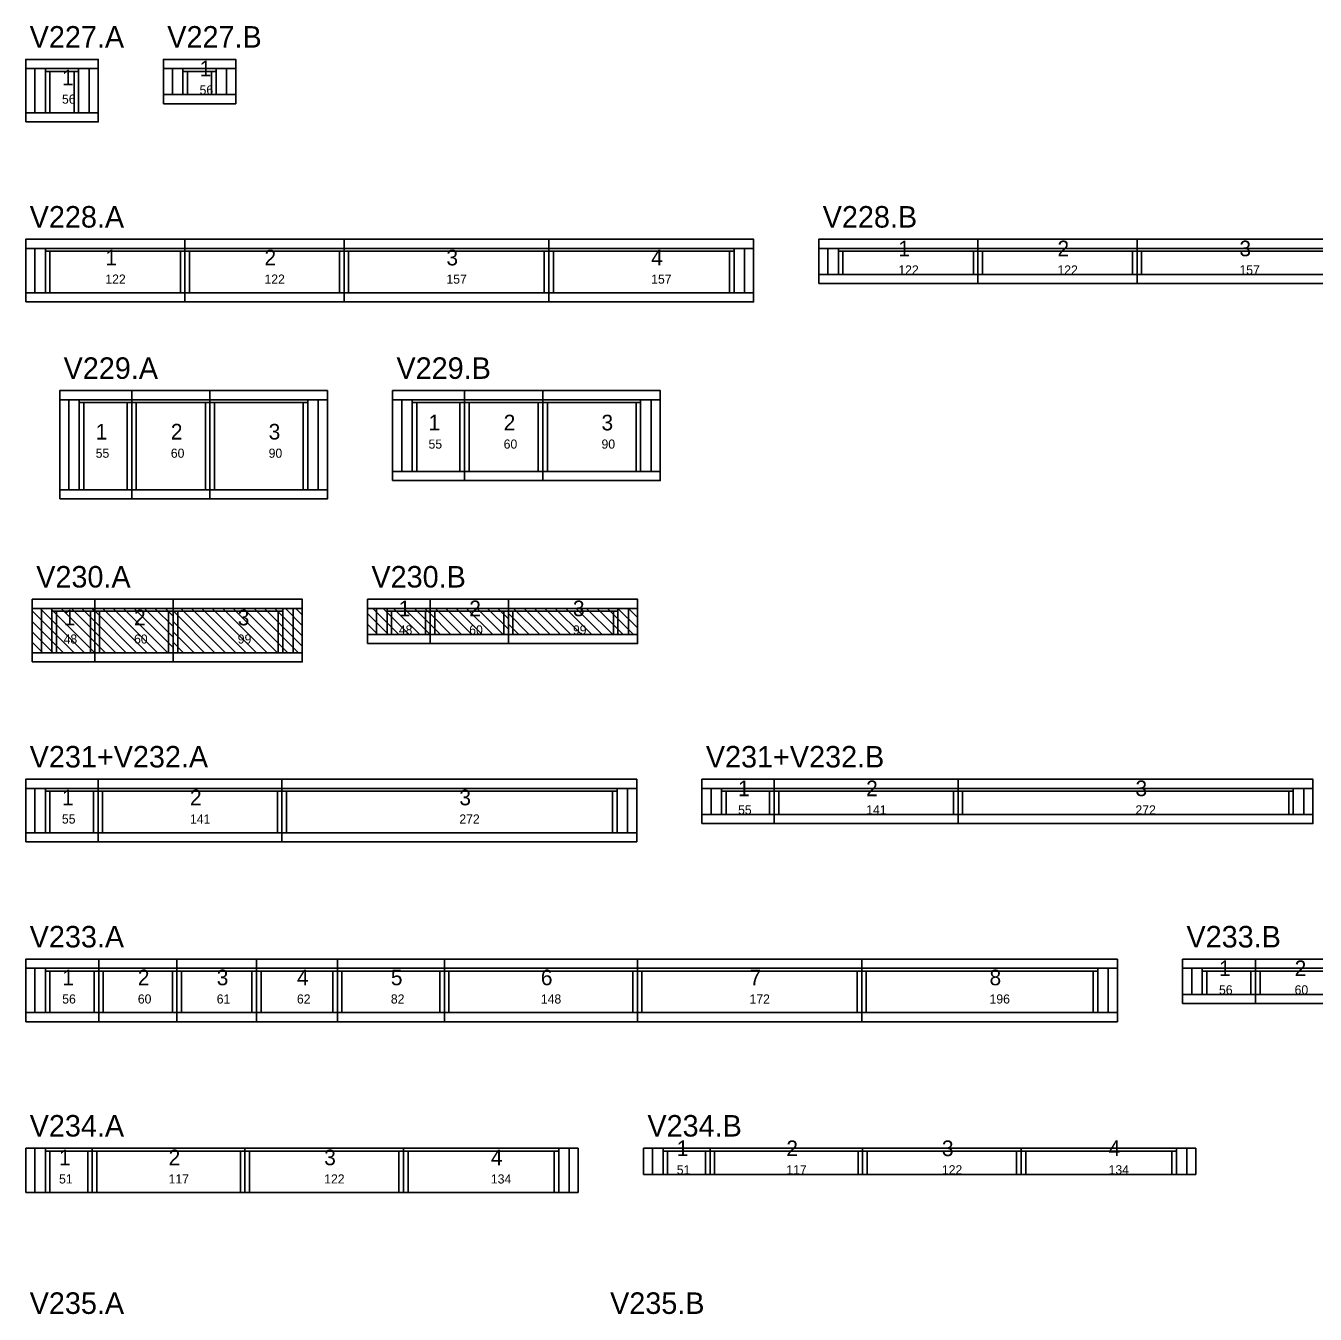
# Model space of a CAD drawing. Header units: metres. Extents: x -10 to 74425, y -2037 to 26.
# Drawn here: x 30905 to 31894, y -977 to 11 of the extents above; entities that cross this region are included whole.
import ezdxf

# ---------------------------------------------------------------- set-up
doc = ezdxf.new("R2010")
doc.units = ezdxf.units.M
doc.layers.add('VIGAS', color=7, linetype='Continuous')

msp = doc.modelspace()

# ---------------------------------------------------------------- linework, layer by layer
at = {"layer": 'VIGAS'}
for p, q in [((30905, -22), (30960.5, -22)), ((30905, -56), (30905, -22)), ((30912, -56), (30912, -22)), ((30920, -56), (30920, -22)), ((30920, -24.2), (30945.5, -24.2)), ((30923.5, -56), (30923.5, -24.2)), ((30942, -56), (30942, -24.2)), ((30945.5, -56), (30945.5, -22)), ((30953.5, -56), (30953.5, -22)), ((30960.5, -56), (30960.5, -22)), ((31010.5, -22), (31066, -22)), ((31010.5, -42), (31010.5, -22)), ((31017.5, -42), (31017.5, -22)), ((31025.5, -42), (31025.5, -22)), ((31025.5, -24.2), (31051, -24.2)), ((31029, -42), (31029, -24.2)), ((31047.5, -42), (31047.5, -24.2)), ((31051, -42), (31051, -22)), ((31059, -42), (31059, -22)), ((31066, -42), (31066, -22)), ((31010.5, -42), (31066, -42)), ((31025.5, -42), (31029, -42)), ((31047.5, -42), (31051, -42)), ((30905, -56), (30960.5, -56)), ((30920, -56), (30923.5, -56)), ((30942, -56), (30945.5, -56)), ((30905, -160), (31027, -160)), ((30905, -194), (30905, -160)), ((30912, -194), (30912, -160)), ((30920, -194), (30920, -160)), ((30920, -162.2), (31027, -162.2)), ((30923.5, -194), (30923.5, -162.2)), ((31023.5, -194), (31023.5, -162.2)), ((31027, -194), (31027, -160)), ((31027, -194), (31027, -160)), ((31027, -160), (31149, -160)), ((31027, -194), (31027, -160)), ((31027, -194), (31027, -160)), ((31027, -194), (31027, -160)), ((31027, -162.2), (31149, -162.2)), ((31030.5, -194), (31030.5, -162.2)), ((31145.5, -194), (31145.5, -162.2)), ((31149, -194), (31149, -160)), ((31149, -194), (31149, -160)), ((31149, -160), (31306, -160)), ((31149, -194), (31149, -160)), ((31149, -194), (31149, -160)), ((31149, -194), (31149, -160)), ((31149, -162.2), (31306, -162.2)), ((31152.5, -194), (31152.5, -162.2)), ((31302.5, -194), (31302.5, -162.2)), ((31306, -194), (31306, -160)), ((31306, -194), (31306, -160)), ((31306, -160), (31463, -160)), ((31306, -194), (31306, -160)), ((31306, -194), (31306, -160)), ((31306, -194), (31306, -160)), ((31306, -162.2), (31448, -162.2)), ((31309.5, -194), (31309.5, -162.2)), ((31444.5, -194), (31444.5, -162.2)), ((31448, -194), (31448, -160)), ((31456, -194), (31456, -160)), ((31463, -194), (31463, -160)), ((31513, -160), (31635, -160)), ((31513, -180), (31513, -160)), ((31520, -180), (31520, -160)), ((31528, -180), (31528, -160)), ((31528, -162.2), (31635, -162.2)), ((31531.5, -180), (31531.5, -162.2)), ((31631.5, -180), (31631.5, -162.2)), ((31635, -180), (31635, -160)), ((31635, -180), (31635, -160)), ((31635, -160), (31757, -160)), ((31635, -180), (31635, -160)), ((31635, -180), (31635, -160)), ((31635, -180), (31635, -160)), ((31635, -162.2), (31757, -162.2)), ((31638.5, -180), (31638.5, -162.2)), ((31753.5, -180), (31753.5, -162.2)), ((31757, -180), (31757, -160)), ((31757, -180), (31757, -160)), ((31757, -160), (31914, -160)), ((31757, -180), (31757, -160)), ((31757, -180), (31757, -160)), ((31757, -180), (31757, -160)), ((31757, -162.2), (31914, -162.2)), ((31760.5, -180), (31760.5, -162.2)), ((31513, -180), (31635, -180)), ((31528, -180), (31531.5, -180)), ((31631.5, -180), (31635, -180)), ((31635, -180), (31757, -180)), ((31635, -180), (31638.5, -180)), ((31753.5, -180), (31757, -180)), ((31757, -180), (31914, -180)), ((31757, -180), (31760.5, -180)), ((30905, -194), (31027, -194)), ((30920, -194), (30923.5, -194)), ((31023.5, -194), (31027, -194)), ((31027, -194), (31149, -194)), ((31027, -194), (31030.5, -194)), ((31145.5, -194), (31149, -194)), ((31149, -194), (31306, -194)), ((31149, -194), (31152.5, -194)), ((31302.5, -194), (31306, -194)), ((31306, -194), (31463, -194)), ((31306, -194), (31309.5, -194)), ((31444.5, -194), (31448, -194)), ((30931, -276), (30986.2, -276)), ((30931, -345), (30931, -276)), ((30938, -345), (30938, -276)), ((30946, -345), (30946, -276)), ((30986.2, -345), (30986.2, -276)), ((30986.2, -345), (30986.2, -276)), ((30986.2, -276), (31046.2, -276)), ((30986.2, -345), (30986.2, -276)), ((30986.2, -345), (30986.2, -276)), ((30986.2, -345), (30986.2, -276)), ((31046.2, -345), (31046.2, -276)), ((31046.2, -345), (31046.2, -276)), ((31046.2, -276), (31136.2, -276)), ((31046.2, -345), (31046.2, -276)), ((31046.2, -345), (31046.2, -276)), ((31046.2, -345), (31046.2, -276)), ((31121.2, -345), (31121.2, -276)), ((31129.2, -345), (31129.2, -276)), ((31136.2, -345), (31136.2, -276)), ((31186.2, -276), (31241.4, -276)), ((31186.2, -331), (31186.2, -276)), ((31193.2, -331), (31193.2, -276)), ((31201.2, -331), (31201.2, -276)), ((31241.4, -331), (31241.4, -276)), ((31241.4, -331), (31241.4, -276)), ((31241.4, -276), (31301.4, -276)), ((31241.4, -331), (31241.4, -276)), ((31241.4, -331), (31241.4, -276)), ((31241.4, -331), (31241.4, -276)), ((31301.4, -331), (31301.4, -276)), ((31301.4, -331), (31301.4, -276)), ((31301.4, -276), (31391.4, -276)), ((31301.4, -331), (31301.4, -276)), ((31301.4, -331), (31301.4, -276)), ((31301.4, -331), (31301.4, -276)), ((31376.4, -331), (31376.4, -276)), ((31384.4, -331), (31384.4, -276)), ((31391.4, -331), (31391.4, -276)), ((30946, -278.2), (30986.2, -278.2)), ((30949.5, -345), (30949.5, -278.2)), ((30982.7, -345), (30982.7, -278.2)), ((30986.2, -278.2), (31046.2, -278.2)), ((30989.7, -345), (30989.7, -278.2)), ((31042.7, -345), (31042.7, -278.2)), ((31046.2, -278.2), (31121.2, -278.2)), ((31049.7, -345), (31049.7, -278.2)), ((31117.7, -345), (31117.7, -278.2)), ((31201.2, -278.2), (31241.4, -278.2)), ((31204.7, -331), (31204.7, -278.2)), ((31237.9, -331), (31237.9, -278.2)), ((31241.4, -278.2), (31301.4, -278.2)), ((31244.9, -331), (31244.9, -278.2)), ((31297.9, -331), (31297.9, -278.2)), ((31301.4, -278.2), (31376.4, -278.2)), ((31304.9, -331), (31304.9, -278.2)), ((31372.9, -331), (31372.9, -278.2)), ((31186.2, -331), (31241.4, -331)), ((31201.2, -331), (31204.7, -331)), ((31237.9, -331), (31241.4, -331)), ((31241.4, -331), (31301.4, -331)), ((31241.4, -331), (31244.9, -331)), ((31297.9, -331), (31301.4, -331)), ((31301.4, -331), (31391.4, -331)), ((31301.4, -331), (31304.9, -331)), ((31372.9, -331), (31376.4, -331)), ((30931, -345), (30986.2, -345)), ((30946, -345), (30949.5, -345)), ((30982.7, -345), (30986.2, -345)), ((30986.2, -345), (31046.2, -345)), ((30986.2, -345), (30989.7, -345)), ((31042.7, -345), (31046.2, -345)), ((31046.2, -345), (31136.2, -345)), ((31046.2, -345), (31049.7, -345)), ((31117.7, -345), (31121.2, -345)), ((30910, -436), (30958, -436)), ((30910, -470), (30910, -436)), ((30942, -470), (30910, -438)), ((30950, -470), (30916, -436)), ((30917, -470), (30917, -436)), ((30958, -470), (30924, -436)), ((30925, -470), (30925, -436)), ((30925, -438.2), (30958, -438.2)), ((30928.5, -470), (30928.5, -438.2)), ((30958, -462), (30932, -436)), ((30958, -454), (30940, -436)), ((30958, -446), (30948, -436)), ((30954.5, -470), (30954.5, -438.2)), ((30958, -438), (30956, -436)), ((30958, -470), (30958, -436)), ((30958, -470), (30958, -436)), ((30958, -436), (31018, -436)), ((30958, -470), (30958, -436)), ((30958, -470), (30958, -436)), ((30958, -470), (30958, -436)), ((30990, -470), (30958, -438)), ((30958, -438.2), (31018, -438.2)), ((30961.5, -470), (30961.5, -438.2)), ((30998, -470), (30964, -436)), ((31006, -470), (30972, -436)), ((31014, -470), (30980, -436)), ((31018, -466), (30988, -436)), ((31018, -458), (30996, -436)), ((31018, -450), (31004, -436)), ((31018, -442), (31012, -436)), ((31014.5, -470), (31014.5, -438.2)), ((31018, -470), (31018, -436)), ((31018, -470), (31018, -436)), ((31018, -436), (31117, -436)), ((31018, -470), (31018, -436)), ((31018, -470), (31018, -436)), ((31018, -470), (31018, -436)), ((31050, -470), (31018, -438)), ((31018, -438.2), (31102, -438.2)), ((31021.5, -470), (31021.5, -438.2)), ((31058, -470), (31024, -436)), ((31066, -470), (31032, -436)), ((31074, -470), (31040, -436)), ((31082, -470), (31048, -436)), ((31090, -470), (31056, -436)), ((31098, -470), (31064, -436)), ((31106, -470), (31072, -436)), ((31114, -470), (31080, -436)), ((31117, -465), (31088, -436)), ((31117, -457), (31096, -436)), ((31098.5, -470), (31098.5, -438.2)), ((31102, -470), (31102, -436)), ((31117, -449), (31104, -436)), ((31110, -470), (31110, -436)), ((31117, -441), (31112, -436)), ((31117, -470), (31117, -436)), ((31167, -436), (31215, -436)), ((31167, -456), (31167, -436)), ((31183, -456), (31167, -440)), ((31191, -456), (31171, -436)), ((31174, -456), (31174, -436)), ((31199, -456), (31179, -436)), ((31182, -456), (31182, -436)), ((31182, -438.2), (31215, -438.2)), ((31185.5, -456), (31185.5, -438.2)), ((31207, -456), (31187, -436)), ((31215, -456), (31195, -436)), ((31215, -448), (31203, -436)), ((31215, -440), (31211, -436)), ((31211.5, -456), (31211.5, -438.2)), ((31215, -456), (31215, -436)), ((31215, -456), (31215, -436)), ((31215, -436), (31275, -436)), ((31215, -456), (31215, -436)), ((31215, -456), (31215, -436)), ((31215, -456), (31215, -436)), ((31215, -438.2), (31275, -438.2)), ((31231, -456), (31215, -440)), ((31218.5, -456), (31218.5, -438.2)), ((31239, -456), (31219, -436)), ((31247, -456), (31227, -436)), ((31255, -456), (31235, -436)), ((31263, -456), (31243, -436)), ((31271, -456), (31251, -436)), ((31275, -452), (31259, -436)), ((31275, -444), (31267, -436)), ((31271.5, -456), (31271.5, -438.2)), ((31275, -456), (31275, -436)), ((31275, -456), (31275, -436)), ((31275, -436), (31374, -436)), ((31275, -456), (31275, -436)), ((31275, -456), (31275, -436)), ((31275, -456), (31275, -436)), ((31275, -436), (31275, -436)), ((31275, -438.2), (31359, -438.2)), ((31291, -456), (31275, -440)), ((31278.5, -456), (31278.5, -438.2)), ((31299, -456), (31279, -436)), ((31307, -456), (31287, -436)), ((31315, -456), (31295, -436)), ((31323, -456), (31303, -436)), ((31331, -456), (31311, -436)), ((31339, -456), (31319, -436)), ((31347, -456), (31327, -436)), ((31355, -456), (31335, -436)), ((31363, -456), (31343, -436)), ((31371, -456), (31351, -436)), ((31355.5, -456), (31355.5, -438.2)), ((31359, -456), (31359, -436)), ((31374, -451), (31359, -436)), ((31367, -456), (31367, -436)), ((31374, -443), (31367, -436)), ((31374, -456), (31374, -436)), ((30934, -470), (30910, -446)), ((30926, -470), (30910, -454)), ((30982, -470), (30958, -446)), ((30974, -470), (30958, -454)), ((31042, -470), (31018, -446)), ((31034, -470), (31018, -454)), ((31175, -456), (31167, -448)), ((31223, -456), (31215, -448)), ((31283, -456), (31275, -448)), ((30918, -470), (30910, -462)), ((30966, -470), (30958, -462)), ((31026, -470), (31018, -462)), ((31167, -456), (31215, -456)), ((31167, -456), (31167, -456)), ((31182, -456), (31185.5, -456)), ((31211.5, -456), (31215, -456)), ((31215, -456), (31275, -456)), ((31215, -456), (31218.5, -456)), ((31215, -456), (31215, -456)), ((31271.5, -456), (31275, -456)), ((31275, -456), (31374, -456)), ((31275, -456), (31278.5, -456)), ((31275, -456), (31275, -456)), ((31355.5, -456), (31359, -456)), ((30910, -470), (30958, -470)), ((30910, -470), (30910, -470)), ((30925, -470), (30928.5, -470)), ((30954.5, -470), (30958, -470)), ((30958, -470), (31018, -470)), ((30958, -470), (30961.5, -470)), ((30958, -470), (30958, -470)), ((31014.5, -470), (31018, -470)), ((31018, -470), (31117, -470)), ((31018, -470), (31021.5, -470)), ((31018, -470), (31018, -470)), ((31098.5, -470), (31102, -470)), ((30905, -574), (30960.4, -574)), ((30905, -608), (30905, -574)), ((30912, -608), (30912, -574)), ((30920, -608), (30920, -574)), ((30920, -576.2), (30960.4, -576.2)), ((30923.5, -608), (30923.5, -576.2)), ((30956.9, -608), (30956.9, -576.2)), ((30960.4, -608), (30960.4, -574)), ((30960.4, -608), (30960.4, -574)), ((30960.4, -574), (31101.4, -574)), ((30960.4, -608), (30960.4, -574)), ((30960.4, -608), (30960.4, -574)), ((30960.4, -608), (30960.4, -574)), ((30960.4, -576.2), (31101.4, -576.2)), ((30963.9, -608), (30963.9, -576.2)), ((31097.9, -608), (31097.9, -576.2)), ((31101.4, -608), (31101.4, -574)), ((31101.4, -608), (31101.4, -574)), ((31101.4, -574), (31373.4, -574)), ((31101.4, -608), (31101.4, -574)), ((31101.4, -608), (31101.4, -574)), ((31101.4, -608), (31101.4, -574)), ((31101.4, -576.2), (31358.4, -576.2)), ((31104.9, -608), (31104.9, -576.2)), ((31354.9, -608), (31354.9, -576.2)), ((31358.4, -608), (31358.4, -574)), ((31366.4, -608), (31366.4, -574)), ((31373.4, -608), (31373.4, -574)), ((31423.4, -574), (31478.8, -574)), ((31423.4, -594), (31423.4, -574)), ((31430.4, -594), (31430.4, -574)), ((31438.4, -594), (31438.4, -574)), ((31438.4, -576.2), (31478.8, -576.2)), ((31441.9, -594), (31441.9, -576.2)), ((31475.3, -594), (31475.3, -576.2)), ((31478.8, -594), (31478.8, -574)), ((31478.8, -594), (31478.8, -574)), ((31478.8, -574), (31619.8, -574)), ((31478.8, -594), (31478.8, -574)), ((31478.8, -594), (31478.8, -574)), ((31478.8, -594), (31478.8, -574)), ((31478.8, -576.2), (31619.8, -576.2)), ((31482.3, -594), (31482.3, -576.2)), ((31616.3, -594), (31616.3, -576.2)), ((31619.8, -594), (31619.8, -574)), ((31619.8, -594), (31619.8, -574)), ((31619.8, -574), (31891.8, -574)), ((31619.8, -594), (31619.8, -574)), ((31619.8, -594), (31619.8, -574)), ((31619.8, -594), (31619.8, -574)), ((31619.8, -576.2), (31876.8, -576.2)), ((31623.3, -594), (31623.3, -576.2)), ((31873.3, -594), (31873.3, -576.2)), ((31876.8, -594), (31876.8, -574)), ((31884.8, -594), (31884.8, -574)), ((31891.8, -594), (31891.8, -574)), ((31423.4, -594), (31478.8, -594)), ((31438.4, -594), (31441.9, -594)), ((31475.3, -594), (31478.8, -594)), ((31478.8, -594), (31619.8, -594)), ((31478.8, -594), (31482.3, -594)), ((31616.3, -594), (31619.8, -594)), ((31619.8, -594), (31891.8, -594)), ((31619.8, -594), (31623.3, -594)), ((31873.3, -594), (31876.8, -594)), ((30905, -608), (30960.4, -608)), ((30920, -608), (30923.5, -608)), ((30956.9, -608), (30960.4, -608)), ((30960.4, -608), (31101.4, -608)), ((30960.4, -608), (30963.9, -608)), ((31097.9, -608), (31101.4, -608)), ((31101.4, -608), (31373.4, -608)), ((31101.4, -608), (31104.9, -608)), ((31354.9, -608), (31358.4, -608)), ((30905, -712), (30960.9, -712)), ((30905, -746), (30905, -712)), ((30912, -746), (30912, -712)), ((30920, -746), (30920, -712)), ((30920, -714.2), (30960.9, -714.2)), ((30923.5, -746), (30923.5, -714.2)), ((30957.4, -746), (30957.4, -714.2)), ((30960.9, -746), (30960.9, -712)), ((30960.9, -746), (30960.9, -712)), ((30960.9, -712), (31020.9, -712)), ((30960.9, -746), (30960.9, -712)), ((30960.9, -746), (30960.9, -712)), ((30960.9, -746), (30960.9, -712)), ((30960.9, -714.2), (31020.9, -714.2)), ((30964.4, -746), (30964.4, -714.2)), ((31017.4, -746), (31017.4, -714.2)), ((31020.9, -746), (31020.9, -712)), ((31020.9, -746), (31020.9, -712)), ((31020.9, -712), (31081.9, -712)), ((31020.9, -746), (31020.9, -712)), ((31020.9, -746), (31020.9, -712)), ((31020.9, -746), (31020.9, -712)), ((31020.9, -714.2), (31081.9, -714.2)), ((31024.4, -746), (31024.4, -714.2)), ((31078.4, -746), (31078.4, -714.2)), ((31081.9, -746), (31081.9, -712)), ((31081.9, -746), (31081.9, -712)), ((31081.9, -712), (31143.9, -712)), ((31081.9, -746), (31081.9, -712)), ((31081.9, -746), (31081.9, -712)), ((31081.9, -746), (31081.9, -712)), ((31081.9, -714.2), (31143.9, -714.2)), ((31085.4, -746), (31085.4, -714.2)), ((31140.4, -746), (31140.4, -714.2)), ((31143.9, -746), (31143.9, -712)), ((31143.9, -746), (31143.9, -712)), ((31143.9, -712), (31225.9, -712)), ((31143.9, -746), (31143.9, -712)), ((31143.9, -746), (31143.9, -712)), ((31143.9, -746), (31143.9, -712)), ((31143.9, -714.2), (31225.9, -714.2)), ((31147.4, -746), (31147.4, -714.2)), ((31222.4, -746), (31222.4, -714.2)), ((31225.9, -746), (31225.9, -712)), ((31225.9, -746), (31225.9, -712)), ((31225.9, -712), (31373.9, -712)), ((31225.9, -746), (31225.9, -712)), ((31225.9, -746), (31225.9, -712)), ((31225.9, -746), (31225.9, -712)), ((31225.9, -714.2), (31373.9, -714.2)), ((31229.4, -746), (31229.4, -714.2)), ((31370.4, -746), (31370.4, -714.2)), ((31373.9, -746), (31373.9, -712)), ((31373.9, -746), (31373.9, -712)), ((31373.9, -712), (31545.9, -712)), ((31373.9, -746), (31373.9, -712)), ((31373.9, -746), (31373.9, -712)), ((31373.9, -746), (31373.9, -712)), ((31373.9, -714.2), (31545.9, -714.2)), ((31377.4, -746), (31377.4, -714.2)), ((31542.4, -746), (31542.4, -714.2)), ((31545.9, -746), (31545.9, -712)), ((31545.9, -746), (31545.9, -712)), ((31545.9, -712), (31741.9, -712)), ((31545.9, -746), (31545.9, -712)), ((31545.9, -746), (31545.9, -712)), ((31545.9, -746), (31545.9, -712)), ((31545.9, -714.2), (31726.9, -714.2)), ((31549.4, -746), (31549.4, -714.2)), ((31723.4, -746), (31723.4, -714.2)), ((31726.9, -746), (31726.9, -712)), ((31734.9, -746), (31734.9, -712)), ((31741.9, -746), (31741.9, -712)), ((31791.9, -712), (31847.8, -712)), ((31791.9, -732), (31791.9, -712)), ((31798.9, -732), (31798.9, -712)), ((31806.9, -732), (31806.9, -712)), ((31806.9, -714.2), (31847.8, -714.2)), ((31810.4, -732), (31810.4, -714.2)), ((31844.3, -732), (31844.3, -714.2)), ((31847.8, -732), (31847.8, -712)), ((31847.8, -732), (31847.8, -712)), ((31847.8, -712), (31907.8, -712)), ((31847.8, -732), (31847.8, -712)), ((31847.8, -732), (31847.8, -712)), ((31847.8, -732), (31847.8, -712)), ((31847.8, -714.2), (31907.8, -714.2)), ((31851.3, -732), (31851.3, -714.2)), ((31791.9, -732), (31847.8, -732)), ((31806.9, -732), (31810.4, -732)), ((31844.3, -732), (31847.8, -732)), ((31847.8, -732), (31907.8, -732)), ((31847.8, -732), (31851.3, -732)), ((30905, -746), (30960.9, -746)), ((30920, -746), (30923.5, -746)), ((30957.4, -746), (30960.9, -746)), ((30960.9, -746), (31020.9, -746)), ((30960.9, -746), (30964.4, -746)), ((31017.4, -746), (31020.9, -746)), ((31020.9, -746), (31081.9, -746)), ((31020.9, -746), (31024.4, -746)), ((31078.4, -746), (31081.9, -746)), ((31081.9, -746), (31143.9, -746)), ((31081.9, -746), (31085.4, -746)), ((31140.4, -746), (31143.9, -746)), ((31143.9, -746), (31225.9, -746)), ((31143.9, -746), (31147.4, -746)), ((31222.4, -746), (31225.9, -746)), ((31225.9, -746), (31373.9, -746)), ((31225.9, -746), (31229.4, -746)), ((31370.4, -746), (31373.9, -746)), ((31373.9, -746), (31545.9, -746)), ((31373.9, -746), (31377.4, -746)), ((31542.4, -746), (31545.9, -746)), ((31545.9, -746), (31741.9, -746)), ((31545.9, -746), (31549.4, -746)), ((31723.4, -746), (31726.9, -746)), ((30905, -850), (30956, -850)), ((30905, -884), (30905, -850)), ((30912, -884), (30912, -850)), ((30920, -884), (30920, -850)), ((30956, -884), (30956, -850)), ((30956, -884), (30956, -850)), ((30956, -850), (31073, -850)), ((30956, -884), (30956, -850)), ((30956, -884), (30956, -850)), ((30956, -884), (30956, -850)), ((31073, -884), (31073, -850)), ((31073, -884), (31073, -850)), ((31073, -850), (31194.6, -850)), ((31073, -884), (31073, -850)), ((31073, -884), (31073, -850)), ((31073, -884), (31073, -850)), ((31194.6, -884), (31194.6, -850)), ((31194.6, -884), (31194.6, -850)), ((31194.6, -850), (31328.6, -850)), ((31194.6, -884), (31194.6, -850)), ((31194.6, -884), (31194.6, -850)), ((31194.6, -884), (31194.6, -850)), ((31313.6, -884), (31313.6, -850)), ((31321.6, -884), (31321.6, -850)), ((31328.6, -884), (31328.6, -850)), ((31378.6, -850), (31429.6, -850)), ((31378.6, -870), (31378.6, -850)), ((31385.6, -870), (31385.6, -850)), ((31393.6, -870), (31393.6, -850)), ((31429.6, -870), (31429.6, -850)), ((31429.6, -870), (31429.6, -850)), ((31429.6, -850), (31546.6, -850)), ((31429.6, -870), (31429.6, -850)), ((31429.6, -870), (31429.6, -850)), ((31429.6, -870), (31429.6, -850)), ((31546.6, -870), (31546.6, -850)), ((31546.6, -870), (31546.6, -850)), ((31546.6, -850), (31668.2, -850)), ((31546.6, -870), (31546.6, -850)), ((31546.6, -870), (31546.6, -850)), ((31546.6, -870), (31546.6, -850)), ((31668.2, -870), (31668.2, -850)), ((31668.2, -870), (31668.2, -850)), ((31668.2, -850), (31802.2, -850)), ((31668.2, -870), (31668.2, -850)), ((31668.2, -870), (31668.2, -850)), ((31668.2, -870), (31668.2, -850)), ((31787.2, -870), (31787.2, -850)), ((31795.2, -870), (31795.2, -850)), ((31802.2, -870), (31802.2, -850)), ((30920, -852.2), (30956, -852.2)), ((30923.5, -884), (30923.5, -852.2)), ((30952.5, -884), (30952.5, -852.2)), ((30956, -852.2), (31073, -852.2)), ((30959.5, -884), (30959.5, -852.2)), ((31069.5, -884), (31069.5, -852.2)), ((31073, -852.2), (31194.6, -852.2)), ((31076.5, -884), (31076.5, -852.2)), ((31191.1, -884), (31191.1, -852.2)), ((31194.6, -852.2), (31313.6, -852.2)), ((31198.1, -884), (31198.1, -852.2)), ((31310.1, -884), (31310.1, -852.2)), ((31393.6, -852.2), (31429.6, -852.2)), ((31397.1, -870), (31397.1, -852.2)), ((31426.1, -870), (31426.1, -852.2)), ((31429.6, -852.2), (31546.6, -852.2)), ((31433.1, -870), (31433.1, -852.2)), ((31543.1, -870), (31543.1, -852.2)), ((31546.6, -852.2), (31668.2, -852.2)), ((31550.1, -870), (31550.1, -852.2)), ((31664.7, -870), (31664.7, -852.2)), ((31668.2, -852.2), (31787.2, -852.2)), ((31671.7, -870), (31671.7, -852.2)), ((31783.7, -870), (31783.7, -852.2)), ((31378.6, -870), (31429.6, -870)), ((31393.6, -870), (31397.1, -870)), ((31426.1, -870), (31429.6, -870)), ((31429.6, -870), (31546.6, -870)), ((31429.6, -870), (31433.1, -870)), ((31543.1, -870), (31546.6, -870)), ((31546.6, -870), (31668.2, -870)), ((31546.6, -870), (31550.1, -870)), ((31664.7, -870), (31668.2, -870)), ((31668.2, -870), (31802.2, -870)), ((31668.2, -870), (31671.7, -870)), ((31783.7, -870), (31787.2, -870)), ((30905, -884), (30956, -884)), ((30920, -884), (30923.5, -884)), ((30952.5, -884), (30956, -884)), ((30956, -884), (31073, -884)), ((30956, -884), (30959.5, -884)), ((31069.5, -884), (31073, -884)), ((31073, -884), (31194.6, -884)), ((31073, -884), (31076.5, -884)), ((31191.1, -884), (31194.6, -884)), ((31194.6, -884), (31328.6, -884)), ((31194.6, -884), (31198.1, -884)), ((31310.1, -884), (31313.6, -884))]:
    msp.add_line(p, q, dxfattribs=at)
for points in [[(30905, -22), (30960.5, -22), (30960.5, -15), (30905, -15)], [(31010.5, -22), (31066, -22), (31066, -15), (31010.5, -15)], [(31010.5, -49), (31066, -49), (31066, -42), (31010.5, -42)], [(30905, -63), (30960.5, -63), (30960.5, -56), (30905, -56)], [(30905, -160), (31027, -160), (31027, -153), (30905, -153)], [(31027, -160), (31149, -160), (31149, -153), (31027, -153)], [(31149, -160), (31306, -160), (31306, -153), (31149, -153)], [(31306, -160), (31463, -160), (31463, -153), (31306, -153)], [(31513, -160), (31635, -160), (31635, -153), (31513, -153)], [(31635, -160), (31757, -160), (31757, -153), (31635, -153)], [(31757, -160), (31914, -160), (31914, -153), (31757, -153)], [(31513, -187), (31635, -187), (31635, -180), (31513, -180)], [(31635, -187), (31757, -187), (31757, -180), (31635, -180)], [(31757, -187), (31914, -187), (31914, -180), (31757, -180)], [(30905, -201), (31027, -201), (31027, -194), (30905, -194)], [(31027, -201), (31149, -201), (31149, -194), (31027, -194)], [(31149, -201), (31306, -201), (31306, -194), (31149, -194)], [(31306, -201), (31463, -201), (31463, -194), (31306, -194)], [(30931, -276), (30986.2, -276), (30986.2, -269), (30931, -269)], [(30986.2, -276), (31046.2, -276), (31046.2, -269), (30986.2, -269)], [(31046.2, -276), (31136.2, -276), (31136.2, -269), (31046.2, -269)], [(31186.2, -276), (31241.4, -276), (31241.4, -269), (31186.2, -269)], [(31241.4, -276), (31301.4, -276), (31301.4, -269), (31241.4, -269)], [(31301.4, -276), (31391.4, -276), (31391.4, -269), (31301.4, -269)], [(31186.2, -338), (31241.4, -338), (31241.4, -331), (31186.2, -331)], [(31241.4, -338), (31301.4, -338), (31301.4, -331), (31241.4, -331)], [(31301.4, -338), (31391.4, -338), (31391.4, -331), (31301.4, -331)], [(30931, -352), (30986.2, -352), (30986.2, -345), (30931, -345)], [(30986.2, -352), (31046.2, -352), (31046.2, -345), (30986.2, -345)], [(31046.2, -352), (31136.2, -352), (31136.2, -345), (31046.2, -345)], [(30910, -436), (30958, -436), (30958, -429), (30910, -429)], [(30958, -436), (31018, -436), (31018, -429), (30958, -429)], [(31018, -436), (31117, -436), (31117, -429), (31018, -429)], [(31167, -436), (31215, -436), (31215, -429), (31167, -429)], [(31215, -436), (31275, -436), (31275, -429), (31215, -429)], [(31275, -436), (31374, -436), (31374, -429), (31275, -429)], [(31167, -463), (31215, -463), (31215, -456), (31167, -456)], [(31215, -463), (31275, -463), (31275, -456), (31215, -456)], [(31275, -463), (31374, -463), (31374, -456), (31275, -456)], [(30910, -477), (30958, -477), (30958, -470), (30910, -470)], [(30958, -477), (31018, -477), (31018, -470), (30958, -470)], [(31018, -477), (31117, -477), (31117, -470), (31018, -470)], [(30905, -574), (30960.4, -574), (30960.4, -567), (30905, -567)], [(30960.4, -574), (31101.4, -574), (31101.4, -567), (30960.4, -567)], [(31101.4, -574), (31373.4, -574), (31373.4, -567), (31101.4, -567)], [(31423.4, -574), (31478.8, -574), (31478.8, -567), (31423.4, -567)], [(31478.8, -574), (31619.8, -574), (31619.8, -567), (31478.8, -567)], [(31619.8, -574), (31891.8, -574), (31891.8, -567), (31619.8, -567)], [(31423.4, -601), (31478.8, -601), (31478.8, -594), (31423.4, -594)], [(31478.8, -601), (31619.8, -601), (31619.8, -594), (31478.8, -594)], [(31619.8, -601), (31891.8, -601), (31891.8, -594), (31619.8, -594)], [(30905, -615), (30960.4, -615), (30960.4, -608), (30905, -608)], [(30960.4, -615), (31101.4, -615), (31101.4, -608), (30960.4, -608)], [(31101.4, -615), (31373.4, -615), (31373.4, -608), (31101.4, -608)], [(30905, -712), (30960.9, -712), (30960.9, -705), (30905, -705)], [(30960.9, -712), (31020.9, -712), (31020.9, -705), (30960.9, -705)], [(31020.9, -712), (31081.9, -712), (31081.9, -705), (31020.9, -705)], [(31081.9, -712), (31143.9, -712), (31143.9, -705), (31081.9, -705)], [(31143.9, -712), (31225.9, -712), (31225.9, -705), (31143.9, -705)], [(31225.9, -712), (31373.9, -712), (31373.9, -705), (31225.9, -705)], [(31373.9, -712), (31545.9, -712), (31545.9, -705), (31373.9, -705)], [(31545.9, -712), (31741.9, -712), (31741.9, -705), (31545.9, -705)], [(31791.9, -712), (31847.8, -712), (31847.8, -705), (31791.9, -705)], [(31847.8, -712), (31907.8, -712), (31907.8, -705), (31847.8, -705)], [(31791.9, -739), (31847.8, -739), (31847.8, -732), (31791.9, -732)], [(31847.8, -739), (31907.8, -739), (31907.8, -732), (31847.8, -732)], [(30905, -753), (30960.9, -753), (30960.9, -746), (30905, -746)], [(30960.9, -753), (31020.9, -753), (31020.9, -746), (30960.9, -746)], [(31020.9, -753), (31081.9, -753), (31081.9, -746), (31020.9, -746)], [(31081.9, -753), (31143.9, -753), (31143.9, -746), (31081.9, -746)], [(31143.9, -753), (31225.9, -753), (31225.9, -746), (31143.9, -746)], [(31225.9, -753), (31373.9, -753), (31373.9, -746), (31225.9, -746)], [(31373.9, -753), (31545.9, -753), (31545.9, -746), (31373.9, -746)], [(31545.9, -753), (31741.9, -753), (31741.9, -746), (31545.9, -746)]]:
    msp.add_lwpolyline(points, close=True, dxfattribs=at)

# ---------------------------------------------------------------- texts
for s, height, p in [('V227.A', 16.5, (30908, -6)), ('V227.B', 16.5, (31013.5, -6)), ('1', 12, (31038.25, -28)), ('1', 12, (30932.75, -35)), ('56', 7, (31038.25, -42)), ('56', 7, (30932.75, -49)), ('V228.A', 16.5, (30908, -144)), ('V228.B', 16.5, (31516, -144)), ('1', 12, (31574, -166)), ('2', 12, (31696, -166)), ('3', 12, (31835.5, -166)), ('1', 12, (30966, -173)), ('2', 12, (31088, -173)), ('3', 12, (31227.5, -173)), ('4', 12, (31384.5, -173)), ('122', 7, (31574, -180)), ('122', 7, (31696, -180)), ('157', 7, (31835.5, -180)), ('122', 7, (30966, -187)), ('122', 7, (31088, -187)), ('157', 7, (31227.5, -187)), ('157', 7, (31384.5, -187)), ('V229.A', 16.5, (30934, -260)), ('V229.B', 16.5, (31189.2, -260)), ('1', 12, (30958.6, -306.5)), ('2', 12, (31016.2, -306.5)), ('3', 12, (31091.2, -306.5)), ('1', 12, (31213.8, -299.5)), ('2', 12, (31271.4, -299.5)), ('3', 12, (31346.4, -299.5)), ('60', 7, (31271.4, -313.5)), ('90', 7, (31346.4, -313.5)), ('55', 7, (30958.6, -320.5)), ('60', 7, (31016.2, -320.5)), ('90', 7, (31091.2, -320.5)), ('55', 7, (31213.8, -313.5)), ('V230.A', 16.5, (30913, -420)), ('V230.B', 16.5, (31170, -420)), ('1', 12, (31191, -442)), ('2', 12, (31245, -442)), ('3', 12, (31324.5, -442)), ('1', 12, (30934, -449)), ('2', 12, (30988, -449)), ('3', 12, (31067.5, -449)), ('48', 7, (31191, -456)), ('60', 7, (31245, -456)), ('99', 7, (31324.5, -456)), ('48', 7, (30934, -463)), ('60', 7, (30988, -463)), ('99', 7, (31067.5, -463)), ('V231+V232.A', 16.5, (30908, -558)), ('V231+V232.B', 16.5, (31426.4, -558)), ('1', 12, (31451.1, -580)), ('2', 12, (31549.3, -580)), ('3', 12, (31755.8, -580)), ('1', 12, (30932.7, -587)), ('2', 12, (31030.9, -587)), ('3', 12, (31237.4, -587)), ('55', 7, (31451.1, -594)), ('141', 7, (31549.3, -594)), ('272', 7, (31755.8, -594)), ('55', 7, (30932.7, -601)), ('141', 7, (31030.9, -601)), ('272', 7, (31237.4, -601)), ('V233.A', 16.5, (30908, -696)), ('V233.B', 16.5, (31794.9, -696)), ('1', 12, (31819.85, -718)), ('2', 12, (31877.8, -718)), ('1', 12, (30932.95, -725)), ('2', 12, (30990.9, -725)), ('3', 12, (31051.4, -725)), ('4', 12, (31112.9, -725)), ('5', 12, (31184.9, -725)), ('6', 12, (31299.9, -725)), ('7', 12, (31459.9, -725)), ('8', 12, (31643.9, -725)), ('56', 7, (31819.85, -732)), ('60', 7, (31877.8, -732)), ('56', 7, (30932.95, -739)), ('60', 7, (30990.9, -739)), ('61', 7, (31051.4, -739)), ('62', 7, (31112.9, -739)), ('82', 7, (31184.9, -739)), ('148', 7, (31299.9, -739)), ('172', 7, (31459.9, -739)), ('196', 7, (31643.9, -739)), ('V234.A', 16.5, (30908, -841)), ('V234.B', 16.5, (31381.6, -841)), ('1', 12, (31404.1, -856)), ('2', 12, (31488.1, -856)), ('3', 12, (31607.4, -856)), ('4', 12, (31735.2, -856)), ('1', 12, (30930.5, -863)), ('2', 12, (31014.5, -863)), ('3', 12, (31133.8, -863)), ('4', 12, (31261.6, -863)), ('122', 7, (31133.8, -877)), ('134', 7, (31261.6, -877)), ('51', 7, (31404.1, -870)), ('117', 7, (31488.1, -870)), ('122', 7, (31607.4, -870)), ('134', 7, (31735.2, -870)), ('51', 7, (30930.5, -877)), ('117', 7, (31014.5, -877)), ('V235.A', 16.5, (30908, -977)), ('V235.B', 16.5, (31353, -977))]:
    msp.add_text(s, height=height, dxfattribs=at).set_placement(p)

doc.saveas('drawing.dxf')
